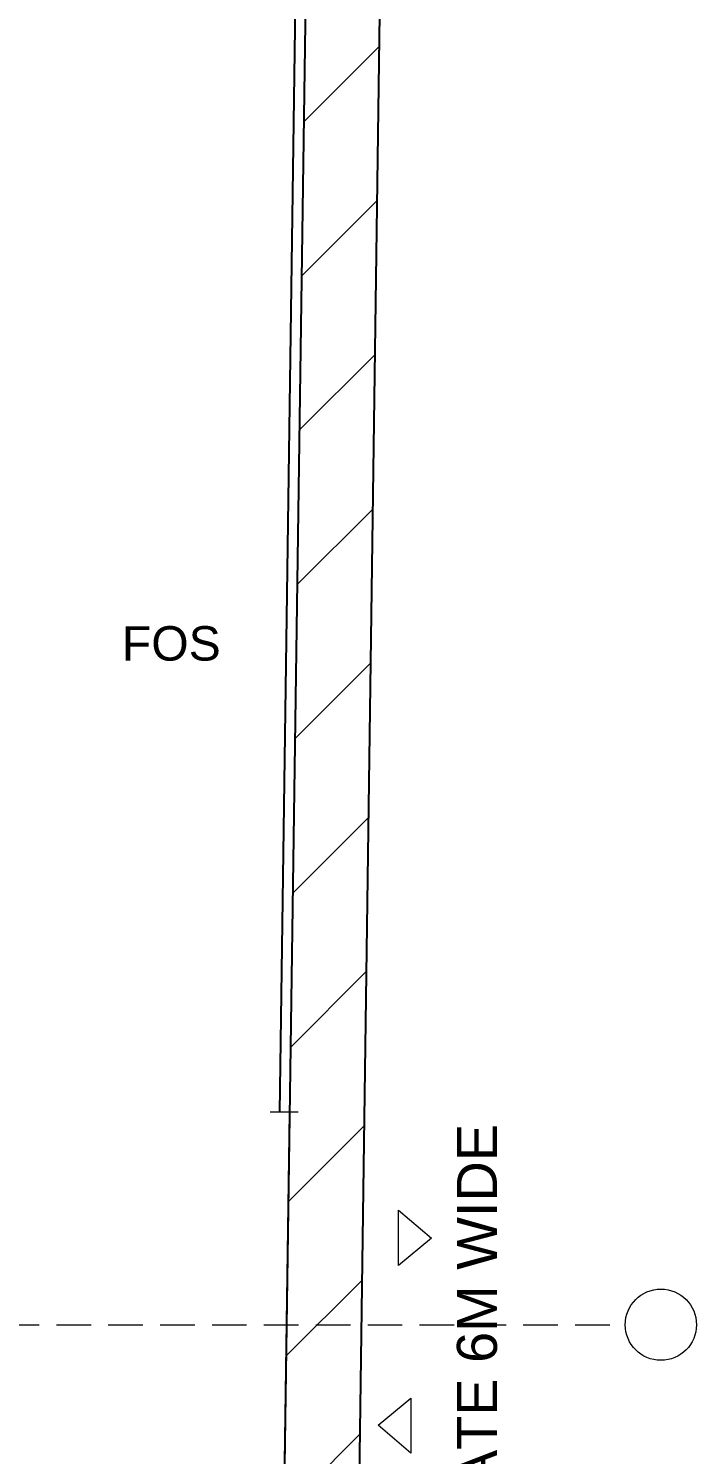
# Model space of a CAD drawing. Header units: metres. Extents: x 29392 to 32022, y 3934 to 33962.
# Drawn here: x 29483.75 to 29493.41, y 4297.26 to 4317.89 of the extents above; entities that cross this region are included whole.
import ezdxf

# ---------------------------------------------------------------- set-up
doc = ezdxf.new("R2010")
doc.units = ezdxf.units.M
doc.linetypes.add('DASHED', pattern=[19.05, 12.7, -6.35])
doc.linetypes.add('HIDDEN', pattern=[0.375, 0.25, -0.125])
doc.layers.add('text', color=7, linetype='Continuous', lineweight=5)
doc.styles.get("Standard").update_dxf_attribs({"font": 'arial.ttf'})

msp = doc.modelspace()

# ---------------------------------------------------------------- hatches: boundary and pattern name
at = {"layer": 'text'}
h = msp.add_hatch(dxfattribs=at)
h.set_pattern_fill('ANSI31', color=256, scale=0.49)
h.set_pattern_definition([(45, (342.1382, 244.0105), (-1.100081375, 1.100081375), [])])
h.paths.add_polyline_path([(29489.111, 4338.94), (29458.294, 4329.438), (29457.485, 4324.686), (29461.789, 4326.247), (29476.326, 4331.521, -0.525377), (29487.824, 4323.371), (29487.403, 4293.735, -0.426651), (29480.455, 4287.262), (29450.998, 4286.558), (29450.668, 4284.619), (29488.38, 4285.996), (29488.516, 4295.872)])

# ---------------------------------------------------------------- linework, layer by layer
msp.add_lwpolyline([(29458.294, 4329.438), (29489.111, 4338.94), (29488.516, 4295.872)])
msp.add_lwpolyline([(29457.485, 4324.686), (29476.326, 4331.521, -0.525946), (29487.824, 4323.355), (29487.403, 4293.735, -0.426651), (29480.455, 4287.262), (29450.998, 4286.558)], format="xyb")
at = {"transparency": 33554687}
msp.add_lwpolyline([(29457.645, 4324.469), (29476.486, 4331.305, -0.525959), (29487.675, 4323.359), (29487.375, 4302.217)], format="xyb", dxfattribs=at)
at = {"layer": 'text'}
for p, q in [((29487.646, 4302.216), (29487.243, 4302.216)), ((29487.438, 4296.217), (29487.523, 4302.216)), ((29489.099, 4299.999), (29489.099, 4300.797)), ((29489.099, 4300.797), (29489.575, 4300.392)), ((29489.575, 4300.392), (29489.099, 4299.999)), ((29488.803, 4297.686), (29489.278, 4298.079)), ((29489.278, 4298.079), (29489.278, 4297.281)), ((29489.278, 4297.281), (29488.803, 4297.686))]:
    msp.add_line(p, q, dxfattribs=at)
at = {"layer": 'text', "color": 244, "linetype": 'HIDDEN', "ltscale": 2, "true_color": 0x991b1e}
msp.add_line((29483.402, 4299.14), (29492.375, 4299.14), dxfattribs=at)
at = {"layer": 'text', "color": 244, "linetype": 'DASHED', "ltscale": 2, "true_color": 0x991b1e}
msp.add_circle((29492.891, 4299.14), 0.515, dxfattribs=at)

# ---------------------------------------------------------------- texts
at = {"layer": 'text'}
msp.add_text('FOS', height=0.4979, dxfattribs=at).set_placement((29485.098, 4308.749))
msp.add_text('GATE 6M WIDE', height=0.5787, rotation=90, dxfattribs=at).set_placement((29490.521, 4296.162))

doc.saveas('drawing.dxf')
